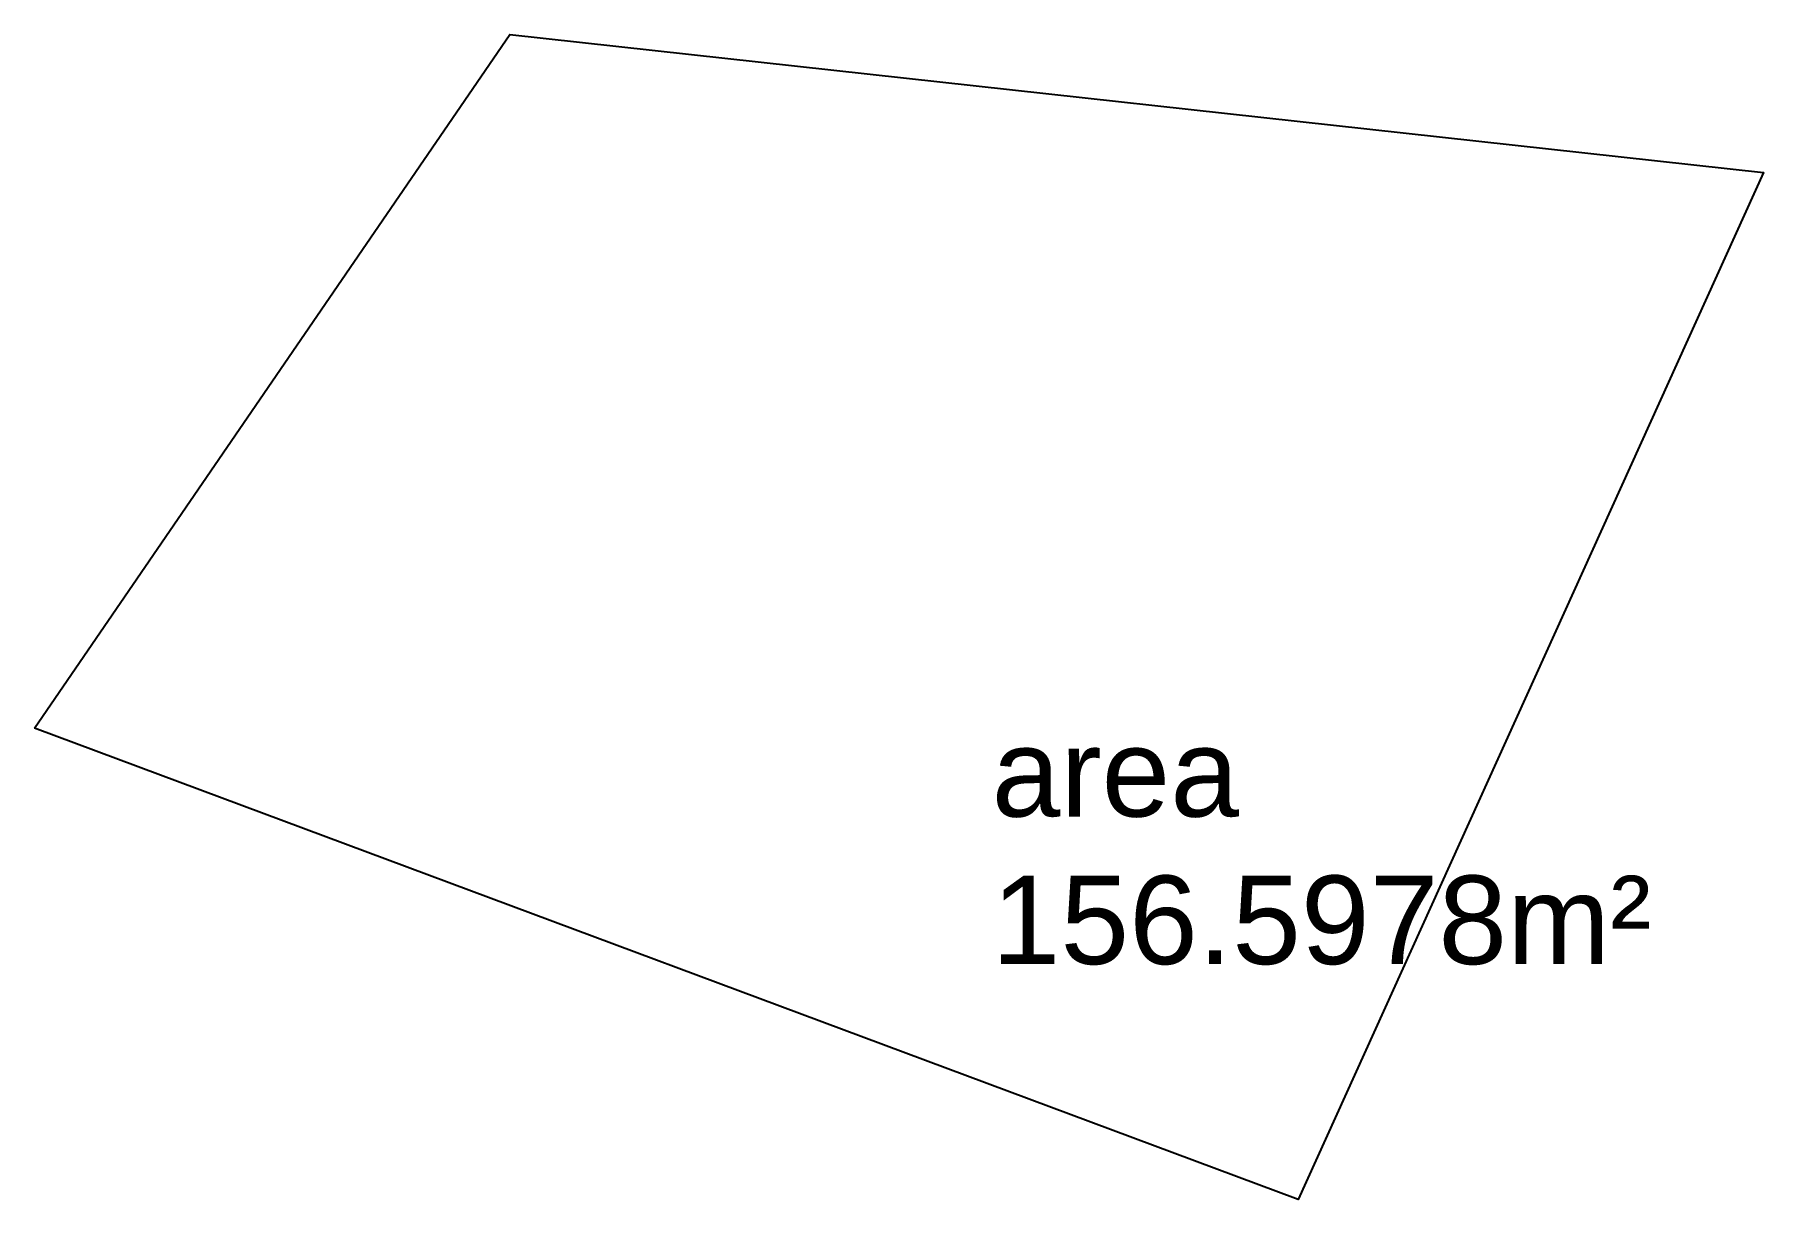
# Model space of a CAD drawing. Header units: inches. Extents: x 6.2 to 25.7, y 5 to 18.2.
import ezdxf

# ---------------------------------------------------------------- set-up
doc = ezdxf.new("R2010")
doc.units = ezdxf.units.IN
doc.header["$MEASUREMENT"] = 0
doc.styles.get("Standard").update_dxf_attribs({"font": 'ARIAL.TTF'})

msp = doc.modelspace()

# ---------------------------------------------------------------- linework, layer by layer
msp.add_lwpolyline([(6.198, 10.363), (11.569, 18.201), (25.739, 16.641), (20.482, 5.037), (6.198, 10.363)])

# ---------------------------------------------------------------- texts
at = {"insert": (17.016, 10.363), "char_height": 1, "attachment_point": 1}
msp.add_mtext('area\\P156.5978m²', dxfattribs=at)

doc.saveas('drawing.dxf')
